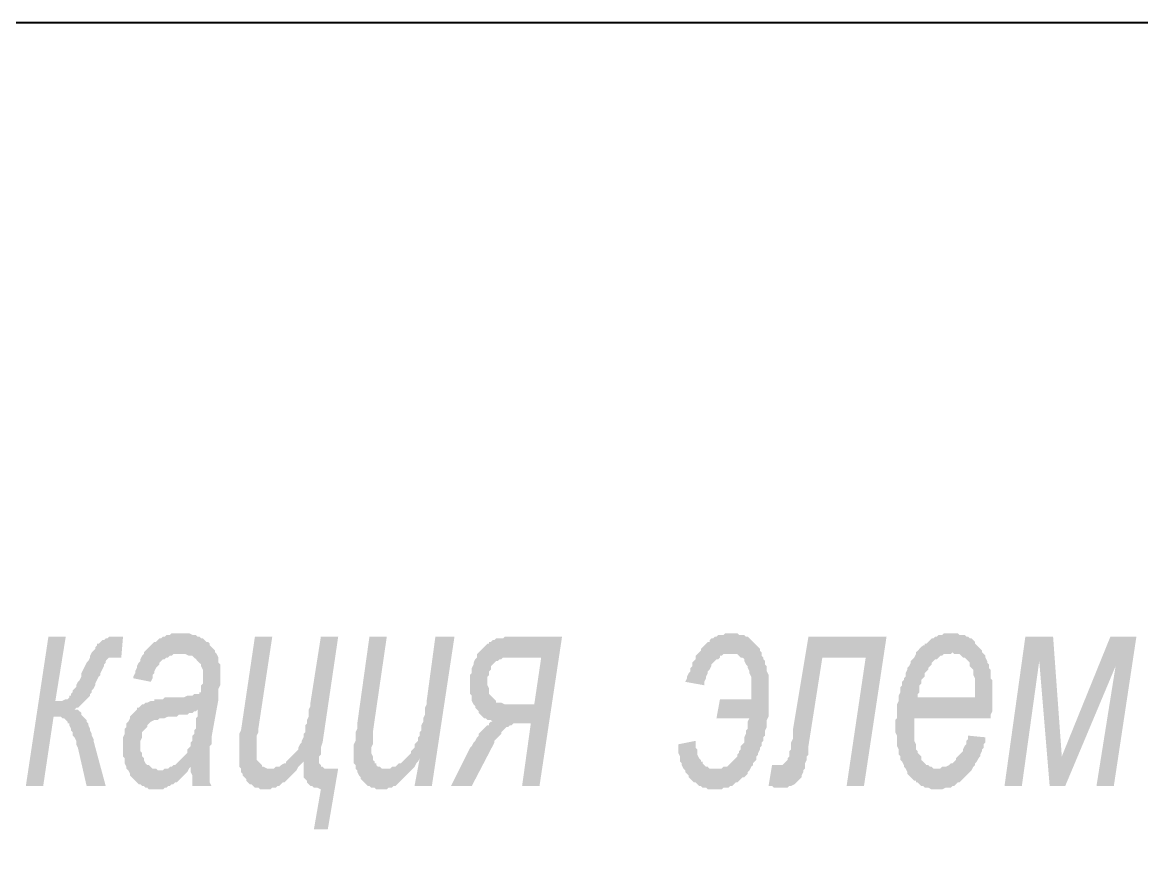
# Model space of a CAD drawing. Header units: millimetres. Extents: x 1372 to 666090, y 1285 to 31551.
# Drawn here: x 530264 to 532955, y 28865 to 30865 of the extents above; entities that cross this region are included whole.
import ezdxf

# ---------------------------------------------------------------- set-up
doc = ezdxf.new("R2010")
doc.units = ezdxf.units.MM
doc.layers.add('PDF _2D-чертеж - Общий_Ном._пера__21', color=7, linetype='Continuous')
doc.layers.add('PDF _Аннотация - Текст_Ном._пера__1', color=7, linetype='Continuous')

msp = doc.modelspace()

# ---------------------------------------------------------------- hatches: boundary and pattern name
at = {"layer": 'PDF _Аннотация - Текст_Ном._пера__1', "transparency": 33554559}
for points in [[(530327, 29388.7), (530368.7, 29388.7), (530343.7, 29234.4), (530352, 29234.4), (530356.2, 29234.4), (530360.4, 29234.4), (530368.7, 29238.5), (530372.9, 29238.5), (530377.1, 29242.7), (530377.1, 29246.9), (530381.2, 29246.9), (530381.2, 29251), (530385.4, 29255.2), (530385.4, 29259.4), (530389.6, 29263.6), (530393.8, 29267.7), (530393.8, 29271.9), (530397.9, 29280.2), (530402.1, 29284.4), (530406.3, 29292.8), (530406.3, 29301.1), (530410.4, 29309.4), (530410.4, 29309.4), (530414.6, 29317.8), (530418.8, 29326.1), (530423, 29330.3), (530427.1, 29338.6), (530427.1, 29342.8), (530431.3, 29351.2), (530435.5, 29355.3), (530439.6, 29359.5), (530439.6, 29363.7), (530443.8, 29367.8), (530443.8, 29372), (530448, 29372), (530448, 29372), (530452.2, 29376.2), (530456.3, 29380.4), (530460.5, 29380.4), (530464.7, 29384.5), (530468.8, 29384.5), (530473, 29388.7), (530477.2, 29388.7), (530485.5, 29388.7), (530489.7, 29388.7), (530506.4, 29388.7), (530502.2, 29338.6), (530489.7, 29338.6), (530485.5, 29338.6), (530477.2, 29338.6), (530473, 29338.6), (530468.8, 29334.5), (530468.8, 29334.5), (530464.7, 29330.3), (530464.7, 29326.1), (530460.5, 29322), (530460.5, 29317.8), (530456.3, 29309.4), (530452.2, 29301.1), (530452.2, 29296.9), (530448, 29292.8), (530443.8, 29284.4), (530439.6, 29276.1), (530439.6, 29271.9), (530435.5, 29263.6), (530431.3, 29259.4), (530431.3, 29255.2), (530427.1, 29251), (530427.1, 29246.9), (530423, 29242.7), (530423, 29242.7), (530418.8, 29238.5), (530414.6, 29234.4), (530410.4, 29230.2), (530406.3, 29226), (530402.1, 29221.8), (530397.9, 29217.7), (530393.8, 29217.7), (530389.6, 29213.5), (530397.9, 29213.5), (530402.1, 29209.3), (530406.3, 29205.2), (530406.3, 29201), (530410.4, 29196.8), (530414.6, 29192.7), (530418.8, 29188.5), (530418.8, 29184.3), (530423, 29180.1), (530423, 29176), (530427.1, 29167.6), (530427.1, 29163.5), (530431.3, 29155.1), (530431.3, 29150.9), (530435.5, 29142.6), (530435.5, 29138.4), (530464.7, 29030), (530418.8, 29030), (530397.9, 29121.7), (530393.8, 29130.1), (530393.8, 29138.4), (530389.6, 29146.8), (530385.4, 29150.9), (530385.4, 29159.3), (530381.2, 29163.5), (530381.2, 29167.6), (530377.1, 29176), (530377.1, 29180.1), (530372.9, 29180.1), (530372.9, 29184.3), (530368.7, 29188.5), (530364.6, 29192.7), (530360.4, 29192.7), (530356.2, 29196.8), (530352, 29196.8), (530347.9, 29196.8), (530343.7, 29196.8), (530339.5, 29196.8), (530314.5, 29030), (530272.8, 29030)], [(530823.4, 29388.7), (530865.1, 29388.7), (530831.7, 29167.6), (530831.7, 29159.3), (530827.6, 29150.9), (530827.6, 29142.6), (530827.6, 29134.3), (530827.6, 29130.1), (530827.6, 29121.7), (530827.6, 29117.6), (530827.6, 29113.4), (530827.6, 29105.1), (530827.6, 29100.9), (530827.6, 29092.5), (530831.7, 29088.4), (530835.9, 29084.2), (530835.9, 29084.2), (530840.1, 29080), (530840.1, 29075.9), (530844.2, 29075.9), (530852.6, 29071.7), (530856.8, 29071.7), (530860.9, 29071.7), (530865.1, 29071.7), (530869.3, 29071.7), (530873.4, 29075.9), (530877.6, 29075.9), (530881.8, 29075.9), (530886, 29080), (530894.3, 29084.2), (530898.5, 29084.2), (530898.5, 29088.4), (530902.6, 29092.5), (530906.8, 29096.7), (530911, 29100.9), (530915.2, 29105.1), (530919.3, 29109.2), (530923.5, 29113.4), (530927.7, 29117.6), (530927.7, 29121.7), (530931.8, 29130.1), (530931.8, 29130.1), (530931.8, 29130.1), (530936, 29134.3), (530936, 29138.4), (530940.2, 29146.8), (530940.2, 29150.9), (530940.2, 29155.1), (530944.4, 29159.3), (530944.4, 29167.6), (530944.4, 29176), (530948.5, 29180.1), (530948.5, 29188.5), (530952.7, 29196.8), (530952.7, 29205.2), (530952.7, 29213.5), (530956.9, 29221.8), (530956.9, 29230.2), (530981.9, 29388.7), (531023.6, 29388.7), (530986.1, 29134.3), (530981.9, 29121.7), (530981.9, 29113.4), (530981.9, 29105.1), (530977.7, 29100.9), (530977.7, 29092.5), (530977.7, 29092.5), (530977.7, 29092.5), (530977.7, 29084.2), (530981.9, 29080), (530981.9, 29075.9), (530986.1, 29075.9), (530990.2, 29071.7), (530994.4, 29071.7), (531023.6, 29071.7), (530998.6, 28925.7), (530965.2, 28925.7), (530981.9, 29021.6), (530973.5, 29025.8), (530969.4, 29025.8), (530965.2, 29025.8), (530961, 29030), (530956.9, 29030), (530952.7, 29034.1), (530948.5, 29038.3), (530948.5, 29042.5), (530944.4, 29046.7), (530940.2, 29050.8), (530940.2, 29059.2), (530940.2, 29063.3), (530940.2, 29071.7), (530940.2, 29075.9), (530940.2, 29080), (530940.2, 29088.4), (530940.2, 29088.4), (530931.8, 29080), (530927.7, 29075.9), (530923.5, 29067.5), (530919.3, 29063.3), (530915.2, 29059.2), (530911, 29055), (530906.8, 29050.8), (530902.6, 29046.7), (530898.5, 29042.5), (530894.3, 29038.3), (530890.1, 29038.3), (530886, 29034.1), (530881.8, 29030), (530877.6, 29030), (530873.4, 29025.8), (530869.3, 29025.8), (530865.1, 29025.8), (530860.9, 29021.6), (530856.8, 29021.6), (530852.6, 29021.6), (530848.4, 29021.6), (530848.4, 29021.6), (530840.1, 29021.6), (530835.9, 29021.6), (530831.7, 29025.8), (530827.6, 29025.8), (530823.4, 29025.8), (530819.2, 29030), (530815, 29034.1), (530810.9, 29034.1), (530806.7, 29038.3), (530802.5, 29042.5), (530802.5, 29046.7), (530798.4, 29050.8), (530794.2, 29055), (530794.2, 29059.2), (530790, 29063.3), (530790, 29071.7), (530785.8, 29075.9), (530785.8, 29084.2), (530785.8, 29088.4), (530785.8, 29096.7), (530785.8, 29105.1), (530785.8, 29109.2), (530785.8, 29113.4), (530785.8, 29117.6), (530785.8, 29125.9), (530785.8, 29130.1), (530785.8, 29138.4), (530785.8, 29146.8), (530785.8, 29155.1), (530790, 29163.5), (530790, 29163.5)], [(531219.6, 29096.7), (531215.5, 29088.4), (531211.3, 29084.2), (531207.1, 29075.9), (531203, 29071.7), (531198.8, 29067.5), (531194.6, 29063.3), (531190.5, 29059.2), (531186.3, 29055), (531182.1, 29050.8), (531177.9, 29046.7), (531173.8, 29042.5), (531169.6, 29038.3), (531169.6, 29038.3), (531165.4, 29034.1), (531161.3, 29030), (531157.1, 29030), (531152.9, 29025.8), (531148.7, 29025.8), (531144.6, 29025.8), (531140.4, 29021.6), (531136.2, 29021.6), (531132.1, 29021.6), (531127.9, 29021.6), (531127.9, 29021.6), (531119.5, 29021.6), (531115.4, 29021.6), (531111.2, 29025.8), (531107, 29025.8), (531102.9, 29025.8), (531098.7, 29030), (531094.5, 29030), (531090.3, 29034.1), (531086.2, 29038.3), (531082, 29042.5), (531077.8, 29046.7), (531077.8, 29050.8), (531073.7, 29055), (531069.5, 29063.3), (531069.5, 29067.5), (531065.3, 29071.7), (531065.3, 29080), (531061.1, 29084.2), (531061.1, 29092.5), (531061.1, 29096.7), (531061.1, 29105.1), (531061.1, 29109.2), (531061.1, 29113.4), (531061.1, 29117.6), (531061.1, 29121.7), (531061.1, 29130.1), (531065.3, 29138.4), (531065.3, 29142.6), (531065.3, 29150.9), (531065.3, 29159.3), (531069.5, 29167.6), (531069.5, 29176), (531069.5, 29180.1), (531098.7, 29388.7), (531140.4, 29388.7), (531107, 29159.3), (531107, 29150.9), (531107, 29142.6), (531107, 29134.3), (531107, 29130.1), (531102.9, 29121.7), (531102.9, 29117.6), (531102.9, 29113.4), (531102.9, 29109.2), (531107, 29100.9), (531107, 29092.5), (531111.2, 29088.4), (531111.2, 29084.2), (531115.4, 29084.2), (531115.4, 29080), (531119.5, 29075.9), (531123.7, 29075.9), (531127.9, 29071.7), (531136.2, 29071.7), (531140.4, 29071.7), (531144.6, 29071.7), (531148.7, 29071.7), (531152.9, 29075.9), (531157.1, 29075.9), (531161.3, 29075.9), (531165.4, 29080), (531169.6, 29084.2), (531173.8, 29084.2), (531177.9, 29088.4), (531182.1, 29092.5), (531186.3, 29096.7), (531190.5, 29100.9), (531194.6, 29105.1), (531198.8, 29109.2), (531198.8, 29113.4), (531203, 29117.6), (531207.1, 29121.7), (531207.1, 29130.1), (531211.3, 29134.3), (531215.5, 29138.4), (531215.5, 29146.8), (531219.6, 29150.9), (531219.6, 29159.3), (531223.8, 29163.5), (531223.8, 29167.6), (531223.8, 29171.8), (531223.8, 29176), (531228, 29184.3), (531228, 29188.5), (531228, 29192.7), (531232.2, 29201), (531232.2, 29209.3), (531232.2, 29217.7), (531236.3, 29226), (531236.3, 29234.4), (531257.2, 29388.7), (531303.1, 29388.7), (531248.8, 29030), (531207.1, 29030)], [(531932.9, 29192.7), (531941.3, 29238.5), (532016.3, 29238.5), (532016.3, 29267.7), (532016.3, 29271.9), (532016.3, 29280.2), (532016.3, 29288.6), (532016.3, 29292.8), (532012.2, 29301.1), (532012.2, 29305.3), (532008, 29313.6), (532008, 29317.8), (532003.8, 29322), (532003.8, 29322), (531999.7, 29330.3), (531999.7, 29334.5), (531995.5, 29338.6), (531991.3, 29338.6), (531987.1, 29342.8), (531983, 29347), (531978.8, 29347), (531974.6, 29347), (531970.5, 29347), (531966.3, 29347), (531962.1, 29347), (531957.9, 29347), (531953.8, 29347), (531949.6, 29347), (531945.4, 29342.8), (531941.3, 29342.8), (531941.3, 29338.6), (531937.1, 29334.5), (531932.9, 29334.5), (531928.7, 29330.3), (531924.6, 29326.1), (531920.4, 29322), (531920.4, 29317.8), (531916.2, 29309.4), (531912.1, 29305.3), (531912.1, 29301.1), (531907.9, 29292.8), (531907.9, 29288.6), (531903.7, 29280.2), (531903.7, 29271.9), (531857.8, 29280.2), (531862, 29288.6), (531862, 29292.8), (531866.2, 29301.1), (531870.4, 29305.3), (531870.4, 29313.6), (531874.5, 29317.8), (531874.5, 29326.1), (531878.7, 29330.3), (531882.9, 29334.5), (531882.9, 29342.8), (531887, 29347), (531891.2, 29351.2), (531895.4, 29355.3), (531895.4, 29359.5), (531899.6, 29363.7), (531903.7, 29367.8), (531907.9, 29372), (531912.1, 29376.2), (531916.2, 29376.2), (531916.2, 29380.4), (531920.4, 29384.5), (531924.6, 29384.5), (531928.7, 29388.7), (531932.9, 29388.7), (531937.1, 29392.9), (531941.3, 29392.9), (531945.4, 29392.9), (531949.6, 29392.9), (531953.8, 29397), (531957.9, 29397), (531962.1, 29397), (531966.3, 29397), (531966.3, 29397), (531974.6, 29397), (531978.8, 29397), (531983, 29397), (531987.1, 29392.9), (531991.3, 29392.9), (531999.7, 29392.9), (532003.8, 29388.7), (532008, 29388.7), (532012.2, 29384.5), (532016.3, 29380.4), (532016.3, 29380.4), (532020.5, 29376.2), (532024.7, 29372), (532028.9, 29367.8), (532033, 29363.7), (532037.2, 29359.5), (532037.2, 29355.3), (532041.4, 29351.2), (532041.4, 29342.8), (532045.5, 29338.6), (532045.5, 29334.5), (532049.7, 29330.3), (532049.7, 29322), (532053.9, 29317.8), (532053.9, 29309.4), (532053.9, 29305.3), (532058.1, 29296.9), (532058.1, 29288.6), (532058.1, 29284.4), (532058.1, 29276.1), (532058.1, 29267.7), (532058.1, 29259.4), (532058.1, 29255.2), (532058.1, 29255.2), (532058.1, 29246.9), (532058.1, 29238.5), (532058.1, 29230.2), (532058.1, 29226), (532058.1, 29217.7), (532058.1, 29209.3), (532058.1, 29205.2), (532058.1, 29196.8), (532053.9, 29188.5), (532053.9, 29184.3), (532053.9, 29176), (532053.9, 29171.8), (532049.7, 29163.5), (532049.7, 29159.3), (532049.7, 29150.9), (532045.5, 29146.8), (532045.5, 29138.4), (532041.4, 29134.3), (532041.4, 29125.9), (532037.2, 29121.7), (532037.2, 29117.6), (532033, 29109.2), (532033, 29105.1), (532028.9, 29100.9), (532028.9, 29092.5), (532024.7, 29088.4), (532020.5, 29084.2), (532020.5, 29080), (532016.3, 29075.9), (532012.2, 29067.5), (532008, 29063.3), (532008, 29059.2), (532003.8, 29055), (531999.7, 29050.8), (531995.5, 29050.8), (531991.3, 29046.7), (531987.1, 29042.5), (531983, 29038.3), (531978.8, 29038.3), (531974.6, 29034.1), (531970.5, 29030), (531966.3, 29030), (531962.1, 29025.8), (531957.9, 29025.8), (531953.8, 29025.8), (531949.6, 29025.8), (531945.4, 29021.6), (531941.3, 29021.6), (531932.9, 29021.6), (531928.7, 29021.6), (531928.7, 29021.6), (531924.6, 29021.6), (531920.4, 29021.6), (531912.1, 29021.6), (531907.9, 29025.8), (531903.7, 29025.8), (531899.6, 29025.8), (531895.4, 29030), (531891.2, 29030), (531887, 29034.1), (531882.9, 29038.3), (531878.7, 29038.3), (531874.5, 29042.5), (531870.4, 29046.7), (531866.2, 29050.8), (531866.2, 29055), (531862, 29059.2), (531857.8, 29063.3), (531857.8, 29067.5), (531853.7, 29071.7), (531849.5, 29080), (531849.5, 29084.2), (531845.3, 29088.4), (531845.3, 29096.7), (531845.3, 29100.9), (531841.2, 29109.2), (531841.2, 29113.4), (531841.2, 29121.7), (531841.2, 29130.1), (531841.2, 29130.1), (531882.9, 29138.4), (531882.9, 29130.1), (531882.9, 29121.7), (531887, 29117.6), (531887, 29109.2), (531887, 29105.1), (531891.2, 29096.7), (531895.4, 29092.5), (531895.4, 29088.4), (531899.6, 29088.4), (531899.6, 29084.2), (531903.7, 29080), (531907.9, 29075.9), (531912.1, 29075.9), (531916.2, 29071.7), (531924.6, 29071.7), (531928.7, 29071.7), (531932.9, 29071.7), (531932.9, 29071.7), (531937.1, 29071.7), (531941.3, 29071.7), (531945.4, 29071.7), (531949.6, 29075.9), (531957.9, 29075.9), (531962.1, 29080), (531962.1, 29080), (531966.3, 29084.2), (531970.5, 29088.4), (531974.6, 29092.5), (531978.8, 29096.7), (531983, 29100.9), (531983, 29105.1), (531987.1, 29109.2), (531987.1, 29113.4), (531991.3, 29117.6), (531991.3, 29125.9), (531995.5, 29130.1), (531999.7, 29134.3), (531999.7, 29142.6), (531999.7, 29146.8), (532003.8, 29155.1), (532003.8, 29163.5), (532008, 29167.6), (532008, 29176), (532008, 29184.3), (532012.2, 29192.7)], [(532154, 29388.7), (532341.7, 29388.7), (532287.5, 29030), (532245.8, 29030), (532291.6, 29338.6), (532187.4, 29338.6), (532154, 29125.9), (532154, 29113.4), (532154, 29105.1), (532149.8, 29100.9), (532149.8, 29092.5), (532145.7, 29084.2), (532145.7, 29080), (532145.7, 29071.7), (532141.5, 29067.5), (532141.5, 29063.3), (532137.3, 29055), (532137.3, 29050.8), (532133.1, 29046.7), (532133.1, 29046.7), (532129, 29042.5), (532124.8, 29038.3), (532120.6, 29034.1), (532120.6, 29034.1), (532112.3, 29030), (532108.1, 29030), (532103.9, 29025.8), (532099.8, 29025.8), (532095.6, 29025.8), (532095.6, 29025.8), (532091.4, 29025.8), (532087.3, 29025.8), (532083.1, 29025.8), (532078.9, 29025.8), (532070.6, 29025.8), (532066.4, 29030), (532062.2, 29030), (532058.1, 29030), (532066.4, 29080), (532070.6, 29080), (532074.7, 29080), (532078.9, 29080), (532083.1, 29080), (532087.3, 29080), (532091.4, 29080), (532095.6, 29084.2), (532099.8, 29088.4), (532103.9, 29092.5), (532103.9, 29092.5), (532103.9, 29092.5), (532103.9, 29096.7), (532108.1, 29100.9), (532108.1, 29105.1), (532108.1, 29113.4), (532112.3, 29117.6), (532112.3, 29125.9), (532112.3, 29134.3), (532116.5, 29142.6), (532116.5, 29155.1), (532116.5, 29163.5)], [(532675.4, 29388.7), (532742.1, 29388.7), (532763, 29100.9), (532879.8, 29388.7), (532942.3, 29388.7), (532888.1, 29030), (532846.4, 29030), (532892.3, 29317.8), (532771.3, 29030), (532733.8, 29030), (532708.8, 29330.3), (532667, 29030), (532625.3, 29030)]]:
    msp.add_hatch(color=256, dxfattribs=at).paths.add_polyline_path(points)
h = msp.add_hatch(color=256, dxfattribs=at)
h.paths.add_polyline_path([(530669.1, 29075.9), (530664.9, 29071.7), (530660.7, 29063.3), (530656.5, 29059.2), (530652.4, 29055), (530648.2, 29050.8), (530644, 29046.7), (530644, 29046.7), (530639.9, 29042.5), (530635.7, 29038.3), (530631.5, 29038.3), (530627.3, 29034.1), (530623.2, 29034.1), (530619, 29030), (530614.8, 29030), (530610.7, 29025.8), (530606.5, 29025.8), (530602.3, 29021.6), (530594, 29021.6), (530589.8, 29021.6), (530585.6, 29021.6), (530585.6, 29021.6), (530577.3, 29021.6), (530573.1, 29021.6), (530568.9, 29021.6), (530564.8, 29025.8), (530560.6, 29025.8), (530556.4, 29030), (530552.3, 29030), (530548.1, 29034.1), (530543.9, 29034.1), (530539.7, 29038.3), (530535.6, 29042.5), (530531.4, 29046.7), (530527.2, 29050.8), (530527.2, 29050.8), (530523.1, 29055), (530523.1, 29059.2), (530518.9, 29067.5), (530514.7, 29071.7), (530514.7, 29075.9), (530510.5, 29084.2), (530510.5, 29088.4), (530510.5, 29096.7), (530506.4, 29100.9), (530506.4, 29109.2), (530506.4, 29117.6), (530506.4, 29121.7), (530506.4, 29125.9), (530506.4, 29134.3), (530506.4, 29138.4), (530506.4, 29146.8), (530510.5, 29155.1), (530510.5, 29159.3), (530510.5, 29167.6), (530514.7, 29171.8), (530514.7, 29176), (530514.7, 29180.1), (530518.9, 29184.3), (530523.1, 29192.7), (530523.1, 29196.8), (530527.2, 29201), (530531.4, 29205.2), (530535.6, 29209.3), (530539.7, 29213.5), (530539.7, 29217.7), (530543.9, 29217.7), (530548.1, 29221.8), (530552.3, 29226), (530556.4, 29226), (530560.6, 29230.2), (530564.8, 29230.2), (530573.1, 29234.4), (530577.3, 29234.4), (530581.5, 29234.4), (530581.5, 29238.5), (530585.6, 29238.5), (530589.8, 29238.5), (530594, 29238.5), (530598.1, 29238.5), (530602.3, 29238.5), (530606.5, 29242.7), (530610.7, 29242.7), (530619, 29242.7), (530623.2, 29242.7), (530631.5, 29242.7), (530635.7, 29242.7), (530639.9, 29242.7), (530648.2, 29242.7), (530652.4, 29242.7), (530660.7, 29246.9), (530664.9, 29246.9), (530669.1, 29246.9), (530673.2, 29246.9), (530677.4, 29251), (530681.6, 29251), (530685.7, 29251), (530689.9, 29251), (530689.9, 29255.2), (530694.1, 29255.2), (530694.1, 29263.6), (530694.1, 29271.9), (530698.3, 29276.1), (530698.3, 29284.4), (530698.3, 29288.6), (530698.3, 29296.9), (530698.3, 29296.9), (530698.3, 29305.3), (530698.3, 29309.4), (530694.1, 29317.8), (530694.1, 29322), (530689.9, 29326.1), (530685.7, 29330.3), (530681.6, 29334.5), (530681.6, 29334.5), (530677.4, 29338.6), (530673.2, 29342.8), (530669.1, 29342.8), (530664.9, 29342.8), (530656.5, 29347), (530652.4, 29347), (530648.2, 29347), (530644, 29347), (530635.7, 29347), (530631.5, 29347), (530627.3, 29347), (530623.2, 29342.8), (530619, 29342.8), (530614.8, 29338.6), (530610.7, 29338.6), (530606.5, 29334.5), (530602.3, 29334.5), (530598.1, 29330.3), (530594, 29326.1), (530594, 29322), (530589.8, 29317.8), (530585.6, 29313.6), (530581.5, 29305.3), (530581.5, 29301.1), (530577.3, 29296.9), (530577.3, 29288.6), (530573.1, 29280.2), (530573.1, 29280.2), (530531.4, 29288.6), (530531.4, 29292.8), (530535.6, 29301.1), (530535.6, 29305.3), (530539.7, 29313.6), (530539.7, 29317.8), (530543.9, 29326.1), (530548.1, 29330.3), (530548.1, 29334.5), (530552.3, 29342.8), (530556.4, 29347), (530556.4, 29351.2), (530560.6, 29355.3), (530564.8, 29359.5), (530568.9, 29363.7), (530573.1, 29367.8), (530573.1, 29367.8), (530577.3, 29372), (530581.5, 29376.2), (530585.6, 29376.2), (530589.8, 29380.4), (530594, 29384.5), (530598.1, 29384.5), (530602.3, 29388.7), (530606.5, 29388.7), (530610.7, 29392.9), (530614.8, 29392.9), (530619, 29392.9), (530623.2, 29397), (530627.3, 29397), (530635.7, 29397), (530639.9, 29397), (530644, 29397), (530644, 29397), (530652.4, 29397), (530656.5, 29397), (530660.7, 29397), (530664.9, 29397), (530673.2, 29392.9), (530677.4, 29392.9), (530681.6, 29392.9), (530685.7, 29388.7), (530689.9, 29388.7), (530694.1, 29384.5), (530698.3, 29384.5), (530702.4, 29380.4), (530706.6, 29376.2), (530710.8, 29376.2), (530714.9, 29372), (530714.9, 29367.8), (530719.1, 29363.7), (530723.3, 29359.5), (530727.4, 29355.3), (530727.4, 29351.2), (530731.6, 29347), (530735.8, 29338.6), (530735.8, 29334.5), (530735.8, 29326.1), (530740, 29322), (530740, 29313.6), (530740, 29309.4), (530740, 29305.3), (530740, 29296.9), (530740, 29292.8), (530740, 29284.4), (530740, 29280.2), (530740, 29271.9), (530735.8, 29263.6), (530735.8, 29259.4), (530735.8, 29251), (530735.8, 29242.7), (530735.8, 29238.5), (530719.1, 29146.8), (530719.1, 29138.4), (530719.1, 29130.1), (530714.9, 29125.9), (530714.9, 29117.6), (530714.9, 29109.2), (530714.9, 29105.1), (530714.9, 29096.7), (530714.9, 29092.5), (530714.9, 29084.2), (530714.9, 29080), (530714.9, 29080), (530714.9, 29071.7), (530714.9, 29067.5), (530714.9, 29063.3), (530714.9, 29055), (530714.9, 29046.7), (530714.9, 29038.3), (530719.1, 29030), (530719.1, 29030), (530673.2, 29030), (530673.2, 29034.1), (530673.2, 29042.5), (530673.2, 29046.7), (530673.2, 29055), (530669.1, 29063.3), (530669.1, 29071.7), (530669.1, 29075.9)], flags=0)
h.paths.add_polyline_path([(530685.7, 29213.5), (530681.6, 29209.3), (530677.4, 29209.3), (530673.2, 29205.2), (530669.1, 29205.2), (530669.1, 29205.2), (530664.9, 29205.2), (530660.7, 29201), (530656.5, 29201), (530652.4, 29201), (530644, 29201), (530639.9, 29201), (530635.7, 29196.8), (530631.5, 29196.8), (530627.3, 29196.8), (530619, 29196.8), (530614.8, 29196.8), (530606.5, 29192.7), (530602.3, 29192.7), (530598.1, 29192.7), (530594, 29192.7), (530589.8, 29188.5), (530585.6, 29188.5), (530581.5, 29188.5), (530581.5, 29188.5), (530581.5, 29188.5), (530573.1, 29184.3), (530568.9, 29180.1), (530564.8, 29176), (530564.8, 29171.8), (530560.6, 29167.6), (530556.4, 29163.5), (530556.4, 29163.5), (530552.3, 29159.3), (530552.3, 29150.9), (530552.3, 29146.8), (530548.1, 29138.4), (530548.1, 29130.1), (530548.1, 29130.1), (530548.1, 29121.7), (530548.1, 29113.4), (530552.3, 29109.2), (530552.3, 29100.9), (530556.4, 29096.7), (530556.4, 29092.5), (530560.6, 29084.2), (530560.6, 29084.2), (530564.8, 29080), (530568.9, 29080), (530573.1, 29075.9), (530577.3, 29071.7), (530581.5, 29071.7), (530585.6, 29071.7), (530589.8, 29067.5), (530594, 29067.5), (530598.1, 29067.5), (530602.3, 29067.5), (530606.5, 29071.7), (530610.7, 29071.7), (530614.8, 29071.7), (530619, 29075.9), (530623.2, 29075.9), (530627.3, 29080), (530631.5, 29080), (530635.7, 29084.2), (530635.7, 29084.2), (530639.9, 29088.4), (530644, 29092.5), (530648.2, 29096.7), (530652.4, 29100.9), (530656.5, 29105.1), (530660.7, 29109.2), (530660.7, 29117.6), (530664.9, 29121.7), (530669.1, 29125.9), (530669.1, 29130.1), (530669.1, 29134.3), (530673.2, 29138.4), (530673.2, 29146.8), (530673.2, 29150.9), (530677.4, 29155.1), (530677.4, 29163.5), (530681.6, 29167.6), (530681.6, 29176), (530681.6, 29184.3), (530681.6, 29192.7), (530685.7, 29196.8), (530685.7, 29205.2), (530685.7, 29213.5)], flags=0)
h = msp.add_hatch(color=256, dxfattribs=at)
h.paths.add_polyline_path([(531561.7, 29388.7), (531507.5, 29030), (531465.7, 29030), (531486.6, 29180.1), (531474.1, 29180.1), (531465.7, 29180.1), (531461.6, 29180.1), (531457.4, 29180.1), (531449.1, 29180.1), (531444.9, 29180.1), (531440.7, 29176), (531440.7, 29176), (531440.7, 29176), (531436.5, 29176), (531432.4, 29171.8), (531428.2, 29171.8), (531424, 29167.6), (531419.9, 29163.5), (531415.7, 29159.3), (531415.7, 29155.1), (531411.5, 29150.9), (531407.4, 29146.8), (531403.2, 29142.6), (531399, 29138.4), (531399, 29134.3), (531394.8, 29125.9), (531394.8, 29125.9), (531344.8, 29030), (531294.7, 29030), (531340.6, 29121.7), (531344.8, 29125.9), (531349, 29134.3), (531353.1, 29138.4), (531357.3, 29146.8), (531361.5, 29150.9), (531361.5, 29155.1), (531365.6, 29159.3), (531369.8, 29163.5), (531374, 29167.6), (531378.2, 29171.8), (531382.3, 29176), (531386.5, 29176), (531386.5, 29180.1), (531390.7, 29184.3), (531394.8, 29184.3), (531390.7, 29188.5), (531382.3, 29188.5), (531378.2, 29192.7), (531374, 29192.7), (531369.8, 29196.8), (531365.6, 29201), (531361.5, 29205.2), (531361.5, 29209.3), (531357.3, 29213.5), (531353.1, 29217.7), (531353.1, 29221.8), (531349, 29226), (531344.8, 29234.4), (531344.8, 29238.5), (531344.8, 29246.9), (531340.6, 29251), (531340.6, 29259.4), (531340.6, 29267.7), (531340.6, 29271.9), (531340.6, 29276.1), (531340.6, 29284.4), (531340.6, 29288.6), (531340.6, 29296.9), (531344.8, 29301.1), (531344.8, 29309.4), (531344.8, 29313.6), (531349, 29322), (531349, 29326.1), (531353.1, 29334.5), (531353.1, 29334.5), (531357.3, 29338.6), (531357.3, 29347), (531361.5, 29351.2), (531365.6, 29355.3), (531369.8, 29359.5), (531374, 29363.7), (531378.2, 29367.8), (531382.3, 29372), (531386.5, 29372), (531386.5, 29376.2), (531390.7, 29376.2), (531394.8, 29380.4), (531399, 29380.4), (531399, 29380.4), (531403.2, 29384.5), (531407.4, 29384.5), (531415.7, 29384.5), (531419.9, 29384.5), (531424, 29388.7), (531428.2, 29388.7), (531436.5, 29388.7), (531440.7, 29388.7), (531444.9, 29388.7), (531453.2, 29388.7), (531453.2, 29388.7)], flags=0)
h.paths.add_polyline_path([(531511.6, 29338.6), (531453.2, 29338.6), (531449.1, 29338.6), (531440.7, 29338.6), (531432.4, 29338.6), (531428.2, 29338.6), (531424, 29338.6), (531419.9, 29338.6), (531415.7, 29334.5), (531411.5, 29334.5), (531407.4, 29330.3), (531403.2, 29330.3), (531399, 29326.1), (531399, 29326.1), (531394.8, 29322), (531394.8, 29322), (531390.7, 29317.8), (531390.7, 29309.4), (531386.5, 29305.3), (531386.5, 29296.9), (531382.3, 29292.8), (531382.3, 29284.4), (531382.3, 29280.2), (531382.3, 29271.9), (531386.5, 29263.6), (531386.5, 29259.4), (531386.5, 29251), (531390.7, 29246.9), (531390.7, 29246.9), (531394.8, 29242.7), (531399, 29238.5), (531403.2, 29234.4), (531403.2, 29230.2), (531407.4, 29230.2), (531411.5, 29230.2), (531411.5, 29230.2), (531415.7, 29230.2), (531424, 29226), (531428.2, 29226), (531432.4, 29226), (531436.5, 29226), (531494.9, 29226)], flags=0)
h = msp.add_hatch(color=256, dxfattribs=at)
h.paths.add_polyline_path([(532537.7, 29150.9), (532579.5, 29146.8), (532579.5, 29138.4), (532579.5, 29134.3), (532575.3, 29130.1), (532575.3, 29121.7), (532571.1, 29117.6), (532571.1, 29113.4), (532566.9, 29105.1), (532566.9, 29100.9), (532562.8, 29096.7), (532558.6, 29088.4), (532554.4, 29084.2), (532554.4, 29080), (532550.3, 29075.9), (532546.1, 29067.5), (532541.9, 29063.3), (532541.9, 29063.3), (532537.7, 29059.2), (532533.6, 29055), (532529.4, 29050.8), (532525.2, 29046.7), (532521.1, 29042.5), (532516.9, 29038.3), (532512.7, 29038.3), (532508.5, 29034.1), (532504.4, 29030), (532500.2, 29030), (532496, 29025.8), (532491.9, 29025.8), (532487.7, 29025.8), (532483.5, 29025.8), (532475.2, 29021.6), (532471, 29021.6), (532466.8, 29021.6), (532462.7, 29021.6), (532458.5, 29021.6), (532454.3, 29021.6), (532450.1, 29021.6), (532441.8, 29025.8), (532437.6, 29025.8), (532433.5, 29025.8), (532429.3, 29030), (532425.1, 29030), (532420.9, 29034.1), (532416.8, 29038.3), (532412.6, 29038.3), (532412.6, 29042.5), (532408.4, 29042.5), (532404.3, 29046.7), (532400.1, 29050.8), (532395.9, 29055), (532391.7, 29059.2), (532391.7, 29063.3), (532387.6, 29071.7), (532383.4, 29075.9), (532383.4, 29080), (532379.2, 29088.4), (532375.1, 29092.5), (532375.1, 29092.5), (532375.1, 29100.9), (532370.9, 29105.1), (532370.9, 29113.4), (532370.9, 29117.6), (532366.7, 29125.9), (532366.7, 29130.1), (532366.7, 29138.4), (532366.7, 29142.6), (532366.7, 29150.9), (532362.6, 29159.3), (532362.6, 29163.5), (532362.6, 29171.8), (532362.6, 29176), (532362.6, 29180.1), (532362.6, 29188.5), (532366.7, 29192.7), (532366.7, 29201), (532366.7, 29209.3), (532366.7, 29213.5), (532366.7, 29221.8), (532366.7, 29226), (532370.9, 29234.4), (532370.9, 29238.5), (532370.9, 29246.9), (532375.1, 29255.2), (532375.1, 29259.4), (532375.1, 29267.7), (532379.2, 29271.9), (532379.2, 29280.2), (532383.4, 29284.4), (532383.4, 29288.6), (532387.6, 29292.8), (532387.6, 29301.1), (532391.7, 29309.4), (532391.7, 29313.6), (532395.9, 29317.8), (532400.1, 29326.1), (532400.1, 29330.3), (532404.3, 29334.5), (532408.4, 29338.6), (532412.6, 29347), (532412.6, 29351.2), (532416.8, 29355.3), (532420.9, 29359.5), (532425.1, 29363.7), (532429.3, 29367.8), (532433.5, 29367.8), (532433.5, 29372), (532437.6, 29372), (532441.8, 29376.2), (532446, 29380.4), (532450.1, 29384.5), (532454.3, 29384.5), (532458.5, 29388.7), (532462.7, 29388.7), (532466.8, 29392.9), (532471, 29392.9), (532475.2, 29392.9), (532479.3, 29397), (532487.7, 29397), (532491.9, 29397), (532496, 29397), (532496, 29397), (532504.4, 29397), (532508.5, 29397), (532512.7, 29397), (532516.9, 29392.9), (532521.1, 29392.9), (532529.4, 29392.9), (532533.6, 29388.7), (532537.7, 29388.7), (532541.9, 29384.5), (532546.1, 29384.5), (532550.3, 29380.4), (532554.4, 29376.2), (532554.4, 29372), (532558.6, 29367.8), (532562.8, 29363.7), (532566.9, 29359.5), (532571.1, 29355.3), (532571.1, 29351.2), (532575.3, 29347), (532579.5, 29342.8), (532579.5, 29338.6), (532583.6, 29330.3), (532583.6, 29326.1), (532587.8, 29322), (532587.8, 29313.6), (532592, 29309.4), (532592, 29301.1), (532592, 29296.9), (532592, 29288.6), (532596.1, 29284.4), (532596.1, 29276.1), (532596.1, 29267.7), (532596.1, 29259.4), (532596.1, 29255.2), (532596.1, 29246.9), (532596.1, 29242.7), (532596.1, 29234.4), (532596.1, 29226), (532596.1, 29221.8), (532596.1, 29213.5), (532596.1, 29209.3), (532592, 29201), (532592, 29192.7), (532408.4, 29192.7), (532408.4, 29188.5), (532408.4, 29180.1), (532408.4, 29176), (532408.4, 29167.6), (532408.4, 29159.3), (532408.4, 29150.9), (532408.4, 29146.8), (532408.4, 29138.4), (532412.6, 29130.1), (532412.6, 29125.9), (532412.6, 29117.6), (532416.8, 29113.4), (532416.8, 29109.2), (532420.9, 29105.1), (532425.1, 29100.9), (532425.1, 29096.7), (532425.1, 29092.5), (532429.3, 29088.4), (532433.5, 29084.2), (532437.6, 29080), (532441.8, 29080), (532446, 29075.9), (532450.1, 29075.9), (532454.3, 29071.7), (532458.5, 29071.7), (532462.7, 29071.7), (532466.8, 29071.7), (532471, 29071.7), (532475.2, 29075.9), (532479.3, 29075.9), (532483.5, 29075.9), (532491.9, 29080), (532496, 29084.2), (532500.2, 29084.2), (532504.4, 29088.4), (532508.5, 29092.5), (532508.5, 29096.7), (532512.7, 29100.9), (532516.9, 29105.1), (532521.1, 29109.2), (532525.2, 29113.4), (532525.2, 29117.6), (532529.4, 29125.9), (532533.6, 29130.1), (532533.6, 29138.4), (532537.7, 29142.6), (532537.7, 29150.9), (532537.7, 29150.9)], flags=0)
h.paths.add_polyline_path([(532416.8, 29242.7), (532554.4, 29242.7), (532554.4, 29251), (532554.4, 29255.2), (532554.4, 29263.6), (532554.4, 29271.9), (532554.4, 29276.1), (532554.4, 29284.4), (532554.4, 29288.6), (532550.3, 29296.9), (532550.3, 29301.1), (532550.3, 29309.4), (532546.1, 29313.6), (532541.9, 29317.8), (532541.9, 29322), (532541.9, 29326.1), (532537.7, 29330.3), (532533.6, 29334.5), (532529.4, 29338.6), (532525.2, 29338.6), (532521.1, 29342.8), (532516.9, 29347), (532512.7, 29347), (532508.5, 29347), (532504.4, 29347), (532500.2, 29351.2), (532496, 29347), (532487.7, 29347), (532483.5, 29347), (532479.3, 29347), (532475.2, 29342.8), (532471, 29342.8), (532466.8, 29338.6), (532462.7, 29334.5), (532458.5, 29334.5), (532454.3, 29330.3), (532450.1, 29326.1), (532450.1, 29322), (532446, 29317.8), (532441.8, 29313.6), (532441.8, 29309.4), (532437.6, 29305.3), (532433.5, 29301.1), (532433.5, 29292.8), (532429.3, 29288.6), (532425.1, 29284.4), (532425.1, 29276.1), (532420.9, 29271.9), (532420.9, 29263.6), (532420.9, 29255.2), (532416.8, 29251), (532416.8, 29242.7), (532416.8, 29242.7)], flags=0)

# ---------------------------------------------------------------- linework, layer by layer
at = {"layer": 'PDF _2D-чертеж - Общий_Ном._пера__21', "lineweight": 40}
msp.add_lwpolyline([(502246.6, 30865.3), (541355.6, 30865.3), (541355.6, 2747.4), (502246.6, 2747.4)], close=True, dxfattribs=at)

doc.saveas('drawing.dxf')
